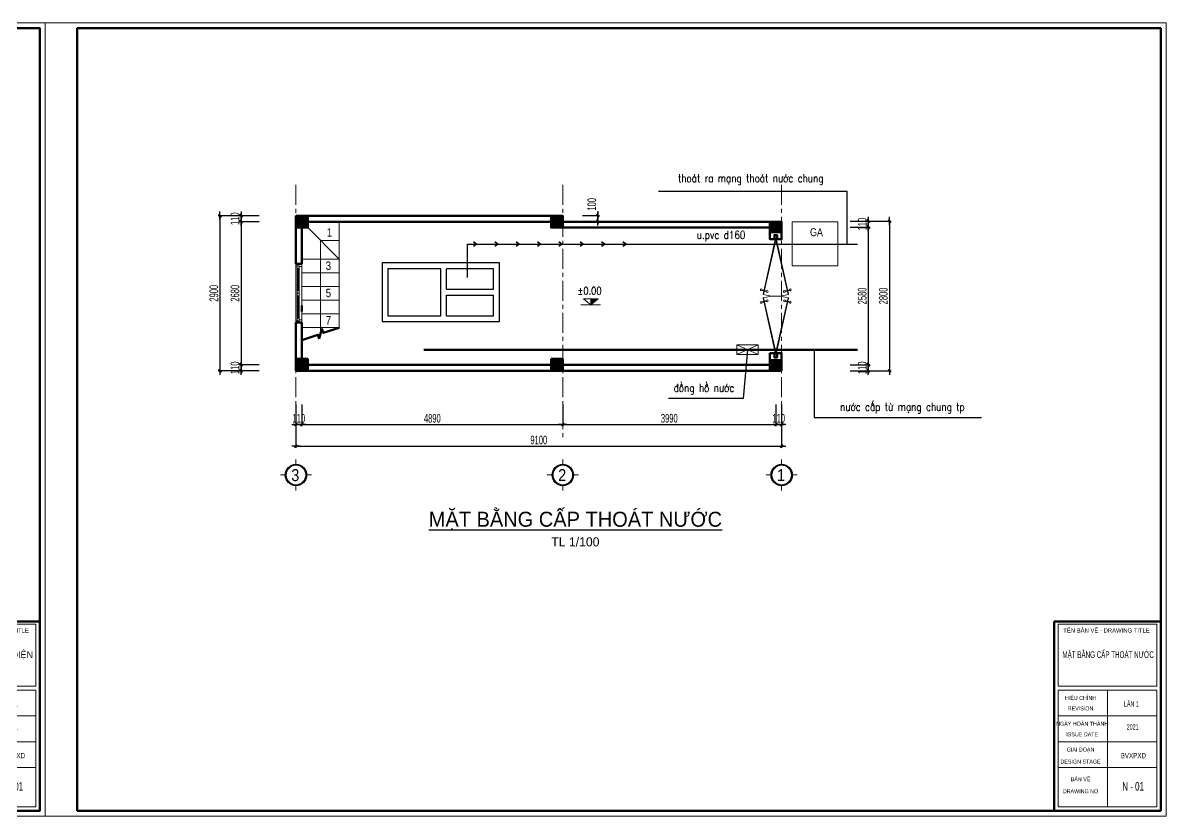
# Model space of a CAD drawing. Header units: millimetres. Extents: x 596422 to 1674380, y -367470 to 58862.
# Drawn here: x 998025 to 1019445, y -74878 to -60028 of the extents above; entities that cross this region are included whole.
import ezdxf
from ezdxf.enums import TextEntityAlignment as Align

# ---------------------------------------------------------------- set-up
doc = ezdxf.new("R2010")
doc.units = ezdxf.units.MM
doc.header["$LTSCALE"] = 600
doc.header["$MEASUREMENT"] = 0
doc.linetypes.add('CENTER', pattern=[2, 1.25, -0.25, 0.25, -0.25])
doc.linetypes.add('HIDDEN', pattern=[0.375, 0.25, -0.125])
doc.layers.get('0').update_dxf_attribs({"lineweight": 0})
doc.layers.get('Defpoints').update_dxf_attribs({"lineweight": 0})
for name, color, linetype, lineweight in [('0.15_Cua', 144, 'Continuous', 15), ('cat1', 30, 'Continuous', 50), ('cat2', 22, 'Continuous', 30), ('cot', 40, 'Continuous', 13), ('dim', 144, 'Continuous', 13), ('EG Dim', 8, 'Continuous', 18), ('EG Net dam2', 6, 'Continuous', 35), ('EG Text2', 7, 'Continuous', 18), ('hatch1', 136, 'Continuous', 9), ('ISO', 33, 'Continuous', 15), ('LC Hatch', 252, 'Continuous', 9), ('LC ISO', 153, 'Continuous', 13), ('LC Net dam3', 1, 'Continuous', 60), ('LC Net thay', 7, 'Continuous', 25), ('LC Text1', 3, 'Continuous', 20), ('LC Text2', 7, 'Continuous', 25), ('manh1', 67, 'Continuous', 13), ('text', 1, 'Continuous', 20), ('thay1', 63, 'Continuous', 18), ('truc', 76, 'CENTER', 9), ('VAT DUNG TV', 253, 'Continuous', 9)]:
    doc.layers.add(name, color=color, linetype=linetype, lineweight=lineweight)
for name, color, linetype in [('font', 41, 'Continuous'), ('Khungten_LCDI', 7, 'Continuous'), ('Kichthuoc', 9, 'Continuous')]:
    doc.layers.add(name, color=color, linetype=linetype)
doc.styles.add('EG 1', font='VHAVANB.TTF')
doc.styles.add('HOATBIF', font='hoatbif.shx', dxfattribs={"width": 0.65})
doc.styles.add('Khungten', font='VHAVAN.TTF', dxfattribs={"width": 0.9, "height": 5000})
doc.styles.add('LC 1', font='VHAVANB.TTF')
doc.styles.add('LC 3', font='vnsimli.shx', dxfattribs={"width": 0.75})
doc.styles.add('style1', font='VHARIALN.TTF')
doc.styles.add('T1', font='Vnsimli.shx', dxfattribs={"width": 0.8})
doc.styles.add('T2', font='VHARIAL.TTF', dxfattribs={"width": 0.8})
doc.styles.add('Title', font='VHAVAN.TTF', dxfattribs={"width": 0.8})
doc.dimstyles.new('1-100', dxfattribs={"dimscale": 300, "dimtxt": 1.2, "dimasz": 0.25, "dimexe": 0.5, "dimexo": 0, "dimgap": 0.3, "dimtad": 1, "dimdec": 0, "dimzin": 0, "dimdsep": 46, "dimtxsty": 'HOATBIF', "dimblk1": 'DOT', "dimblk2": 'DOT', "dimsah": 1, "dimcen": -1, "dimdle": 1, "dimclrd": 256, "dimclre": 256, "dimclrt": 4, "dimadec": 3, "dimazin": 2, "dimtfac": 0.333333, "dimtdec": 0, "dimtix": 1, "dimtmove": 2, "dimatfit": 3, "dimldrblk": 'DOT', "dimfxl": 1, "dimtvp": 0.833333, "dimtolj": 1, "dimtzin": 0, "dimarcsym": 0})
doc.dimstyles.new('1-100(1-70)', dxfattribs={"dimscale": 70, "dimtxt": 2.5, "dimasz": 0.35, "dimexe": 0.5, "dimexo": 0, "dimgap": 0.8, "dimtad": 1, "dimdec": 0, "dimzin": 0, "dimdsep": 46, "dimtxsty": 'HOATBIF', "dimblk1": 'DOT', "dimblk2": 'DOT', "dimsah": 1, "dimcen": -1, "dimdle": 1, "dimclrd": 256, "dimclre": 256, "dimclrt": 4, "dimadec": 3, "dimazin": 2, "dimtfac": 0.333333, "dimtdec": 0, "dimtix": 1, "dimtmove": 2, "dimatfit": 3, "dimldrblk": 'DOT', "dimfxl": 1, "dimtvp": 0.833333, "dimtolj": 1, "dimtzin": 0, "dimarcsym": 0})

# ---------------------------------------------------------------- blocks, each defined once
blk = doc.blocks.new('LCDI-new')
at = {"layer": 'Defpoints', "lineweight": 0}
blk.add_lwpolyline([(-1626044.71, 488105.01), (-1626044.71, 488402.01), (-1625624.71, 488402.01), (-1625624.71, 488105.01)], close=True, dxfattribs=at)
at = {"layer": 'Khungten_LCDI', "color": 5, "lineweight": 25}
blk.add_line((-1625626.71, 488107.01), (-1625626.71, 488400.01), dxfattribs=at)
at = {"layer": 'Khungten_LCDI', "color": 5, "lineweight": 60}
for p, q in [((-1625666.71, 488177.85), (-1625666.71, 488107.01)), ((-1625626.71, 488177.85), (-1625666.71, 488177.85))]:
    blk.add_line(p, q, dxfattribs=at)
at = {"layer": 'Khungten_LCDI', "color": 9, "lineweight": 15}
for p, q in [((-1625646.71, 488152.18), (-1625646.71, 488108.51)), ((-1625628.21, 488142.51), (-1625665.21, 488142.51)), ((-1625628.21, 488132.84), (-1625665.21, 488132.84)), ((-1625628.21, 488123.18), (-1625665.21, 488123.18))]:
    blk.add_line(p, q, dxfattribs=at)
at = {"layer": 'Khungten_LCDI', "color": 5, "lineweight": 60}
blk.add_lwpolyline([(-1626032.71, 488107.01), (-1626032.71, 488400.01), (-1625626.71, 488400.01), (-1625626.71, 488107.01)], close=True, dxfattribs=at)
at = {"layer": 'Khungten_LCDI', "color": 9, "lineweight": 15}
for points in [[(-1625665.21, 488153.68), (-1625628.21, 488153.68), (-1625628.21, 488176.84), (-1625665.21, 488176.84)], [(-1625665.21, 488108.51), (-1625628.21, 488108.51), (-1625628.21, 488152.18), (-1625665.21, 488152.18)]]:
    blk.add_lwpolyline(points, close=True, dxfattribs=at)
at = {"color": 7, "style": 'Khungten'}
blk.add_text('tªn b¶n vÏ - drawing title', height=1.6, dxfattribs=at).set_placement((-1625647.05, 488173.74), align=Align.CENTER)
at = {"color": 7}
for s, height, style, width, p in [('hiÖu chØnh', 1.5, 'Khungten', 0.8, (-1625656.79, 488148.52)), ('revision', 1.5, 'Khungten', 0.8, (-1625656.79, 488144.6)), ('ngµy hoµn thµnh', 1.5, 'Khungten', 0.8, (-1625656.17, 488138.85)), ('issue date', 1.5, 'Khungten', 0.8, (-1625656.17, 488134.89)), ('giai ®o¹n', 1.5, 'Khungten', 0.8, (-1625656.79, 488129.18)), ('BVxpxd', 2, 'Title', 0.7, (-1625637, 488126.67)), ('design stage', 1.5, 'Khungten', 0.8, (-1625656.79, 488124.68)), ('b¶n vÏ', 1.5, 'Khungten', 0.8, (-1625656.79, 488118.07)), ('drawing nO', 1.5, 'Khungten', 0.8, (-1625656.79, 488113.57))]:
    blk.add_text(s, height=height, dxfattribs=dict(at, style=style, width=width)).set_placement(p, align=Align.CENTER)
at = {"color": 2, "style": 'Title', "width": 1.824646}
for tag, p, p2 in [('TENBANVE1', (-1625663.58, 488164.65), (-1625629.32, 488164.65)), ('TENBANVE2', (-1625663.58, 488157.89), (-1625629.32, 488157.89))]:
    blk.add_attdef(tag, text='', height=2.5, dxfattribs=at).set_placement(p, p2, align=Align.FIT)
at = {"color": 7, "style": 'Khungten', "width": 0.8}
for tag, p in [('REVISION', (-1625637.72, 488146.05)), ('NGAYHT', (-1625637.25, 488137.42))]:
    blk.add_attdef(tag, text='', height=2, dxfattribs=at).set_placement(p, align=Align.CENTER)
at = {"color": 2, "style": 'Title', "width": 0.7}
blk.add_attdef('SOBANVE', text='', height=2.5, dxfattribs=at).set_placement((-1625637.09, 488114.55), align=Align.CENTER)
blk = doc.blocks.new('TIEUDE1')
at = {"layer": 'EG Text2', "color": 7, "style": 'EG 1'}
blk.add_attdef('TIªU§Ò', text='', height=5, dxfattribs=at).set_placement((0, 0), align=Align.BOTTOM_CENTER)
blk.add_attdef('TL', text='', height=3, dxfattribs=at).set_placement((0, -2), align=Align.TOP_CENTER)
blk = doc.blocks.new('TTRUC')
at = {"layer": 'ISO'}
for p, q in [((0, 6.37), (0, 10.13)), ((-6.37, 0), (-10.13, 0)), ((6.37, 0), (10.13, 0)), ((0, -6.37), (0, -10.13))]:
    blk.add_line(p, q, dxfattribs=at)
blk.add_circle((0, 0), 6.37, dxfattribs=at)
at = {"layer": 'Kichthuoc'}
blk.add_circle((0, 0), 6.95, dxfattribs=at)
blk = doc.blocks.new('DOT')
at = {"layer": 'Kichthuoc'}
blk.add_line((-3, 0), (3, 0), dxfattribs=at)
at = {"layer": 'Kichthuoc', "color": 4}
blk.add_line((-1, -1), (1, 1), dxfattribs=at)
blk.add_lwpolyline([(0.5, 1), (-1, -0.5), (-0.5, -1), (1, 0.5)], close=True, dxfattribs=at)
blk = doc.blocks.new('*D827')
at = {"layer": 'Defpoints', "color": 0, "transparency": 16777216}
for p in [(1008141, -67174), (1012131, -67173), (1012131, -67545)]:
    blk.add_point(p, dxfattribs=at)
at = {"layer": 'EG Dim', "lineweight": -2, "transparency": 16777216}
for p, q in [((1008141, -67174), (1008141, -67578)), ((1012131, -67173), (1012131, -67578)), ((1008167, -67545), (1012105, -67545))]:
    blk.add_line(p, q, dxfattribs=at)
at = {"layer": 'EG Dim', "lineweight": -2, "transparency": 16777216, "xscale": 26, "yscale": 26, "zscale": 26, "rotation": 180}
blk.add_blockref('DOT', (1008141, -67545), dxfattribs=at)
at = {"layer": 'EG Dim', "lineweight": -2, "transparency": 16777216, "xscale": 26, "yscale": 26, "zscale": 26}
blk.add_blockref('DOT', (1012131, -67545), dxfattribs=at)
at = {"layer": 'EG Dim', "color": 4, "transparency": 16777216, "insert": (1010136, -67431), "char_height": 162.5, "attachment_point": 5, "style": 'HOATBIF'}
blk.add_mtext('\\A1;3990', dxfattribs=at)
blk = doc.blocks.new('_Dot')
at = {"color": 0, "linetype": 'ByBlock', "lineweight": -2}
blk.add_line((-0.5, 0), (-1, 0), dxfattribs=at)
at = {"color": 0, "linetype": 'ByBlock', "const_width": 0.5}
blk.add_lwpolyline([(-0.25, 0, 1), (0.25, 0, 1)], format="xyb", close=True, dxfattribs=at)
blk = doc.blocks.new('*D828')
at = {"layer": 'Defpoints', "color": 0, "transparency": 16777216}
for p in [(1003141, -67174), (1012241, -67173), (1012241, -67952)]:
    blk.add_point(p, dxfattribs=at)
at = {"layer": 'EG Dim', "lineweight": -2, "transparency": 16777216}
for p, q in [((1003141, -67174), (1003141, -67984)), ((1012241, -67173), (1012241, -67984)), ((1003167, -67952), (1012215, -67952))]:
    blk.add_line(p, q, dxfattribs=at)
at = {"layer": 'EG Dim', "lineweight": -2, "transparency": 16777216, "xscale": 26, "yscale": 26, "zscale": 26, "rotation": 180}
blk.add_blockref('DOT', (1003141, -67952), dxfattribs=at)
at = {"layer": 'EG Dim', "lineweight": -2, "transparency": 16777216, "xscale": 26, "yscale": 26, "zscale": 26}
blk.add_blockref('DOT', (1012241, -67952), dxfattribs=at)
at = {"layer": 'EG Dim', "color": 4, "transparency": 16777216, "insert": (1007691, -67838), "char_height": 162.5, "attachment_point": 5, "style": 'HOATBIF'}
blk.add_mtext('\\A1;9100', dxfattribs=at)
blk = doc.blocks.new('*D829')
at = {"layer": 'Defpoints', "color": 0, "transparency": 16777216}
for p in [(1002452, -63750), (1002112, -66430), (1002452, -66430)]:
    blk.add_point(p, dxfattribs=at)
at = {"layer": 'EG Dim', "lineweight": -2, "transparency": 16777216}
for p, q in [((1002452, -63750), (1002080, -63750)), ((1002112, -63776), (1002112, -66404)), ((1002452, -66430), (1002080, -66430))]:
    blk.add_line(p, q, dxfattribs=at)
at = {"layer": 'EG Dim', "lineweight": -2, "transparency": 16777216, "xscale": 26, "yscale": 26, "zscale": 26}
for p, rotation in [((1002112, -63750), 90), ((1002112, -66430), 270)]:
    blk.add_blockref('DOT', p, dxfattribs=dict(at, rotation=rotation))
at = {"layer": 'EG Dim', "color": 4, "transparency": 16777216, "insert": (1001999, -65090), "char_height": 162.5, "attachment_point": 5, "rotation": 90, "style": 'HOATBIF'}
blk.add_mtext('\\A1;2680', dxfattribs=at)
blk = doc.blocks.new('*D830')
at = {"layer": 'Defpoints', "color": 0, "transparency": 16777216}
for p in [(1002112, -66540), (1002452, -66430), (1002452, -66540)]:
    blk.add_point(p, dxfattribs=at)
at = {"layer": 'EG Dim', "lineweight": -2, "transparency": 16777216}
for p, q in [((1002112, -66404), (1002112, -66378)), ((1002452, -66430), (1002080, -66430)), ((1002452, -66540), (1002080, -66540)), ((1002112, -66430), (1002112, -66540)), ((1002112, -66566), (1002112, -66592))]:
    blk.add_line(p, q, dxfattribs=at)
at = {"layer": 'EG Dim', "lineweight": -2, "transparency": 16777216, "xscale": 26, "yscale": 26, "zscale": 26}
for p, rotation in [((1002112, -66430), 270), ((1002112, -66540), 90)]:
    blk.add_blockref('DOT', p, dxfattribs=dict(at, rotation=rotation))
at = {"layer": 'EG Dim', "color": 4, "transparency": 16777216, "insert": (1001999, -66485), "char_height": 162.5, "attachment_point": 5, "rotation": 90, "style": 'HOATBIF'}
blk.add_mtext('\\A1;110', dxfattribs=at)
blk = doc.blocks.new('*D831')
at = {"layer": 'Defpoints', "color": 0, "transparency": 16777216}
for p in [(1002112, -63750), (1002452, -63640), (1002452, -63750)]:
    blk.add_point(p, dxfattribs=at)
at = {"layer": 'EG Dim', "lineweight": -2, "transparency": 16777216}
for p, q in [((1002112, -63614), (1002112, -63588)), ((1002452, -63640), (1002080, -63640)), ((1002452, -63750), (1002080, -63750)), ((1002112, -63640), (1002112, -63750)), ((1002112, -63776), (1002112, -63802))]:
    blk.add_line(p, q, dxfattribs=at)
at = {"layer": 'EG Dim', "lineweight": -2, "transparency": 16777216, "xscale": 26, "yscale": 26, "zscale": 26}
for p, rotation in [((1002112, -63640), 270), ((1002112, -63750), 90)]:
    blk.add_blockref('DOT', p, dxfattribs=dict(at, rotation=rotation))
at = {"layer": 'EG Dim', "color": 4, "transparency": 16777216, "insert": (1001999, -63695), "char_height": 162.5, "attachment_point": 5, "rotation": 90, "style": 'HOATBIF'}
blk.add_mtext('\\A1;110', dxfattribs=at)
blk = doc.blocks.new('*D832')
at = {"layer": 'Defpoints', "color": 0, "transparency": 16777216}
for p in [(1002452, -63640), (1001718, -66540), (1002452, -66540)]:
    blk.add_point(p, dxfattribs=at)
at = {"layer": 'EG Dim', "lineweight": -2, "transparency": 16777216}
for p, q in [((1002452, -63640), (1001685, -63640)), ((1001718, -63666), (1001718, -66514)), ((1002452, -66540), (1001685, -66540))]:
    blk.add_line(p, q, dxfattribs=at)
at = {"layer": 'EG Dim', "lineweight": -2, "transparency": 16777216, "xscale": 26, "yscale": 26, "zscale": 26}
for p, rotation in [((1001718, -63640), 90), ((1001718, -66540), 270)]:
    blk.add_blockref('DOT', p, dxfattribs=dict(at, rotation=rotation))
at = {"layer": 'EG Dim', "color": 4, "transparency": 16777216, "insert": (1001604, -65090), "char_height": 162.5, "attachment_point": 5, "rotation": 90, "style": 'HOATBIF'}
blk.add_mtext('\\A1;2900', dxfattribs=at)
blk = doc.blocks.new('*D833')
at = {"layer": 'Defpoints', "color": 0, "transparency": 16777216}
for p in [(1003141, -67174), (1003251, -67174), (1003251, -67546)]:
    blk.add_point(p, dxfattribs=at)
at = {"layer": 'EG Dim', "lineweight": -2, "transparency": 16777216}
for p, q in [((1003141, -67174), (1003141, -67578)), ((1003251, -67174), (1003251, -67578)), ((1003115, -67546), (1003089, -67546)), ((1003141, -67546), (1003251, -67546)), ((1003277, -67546), (1003303, -67546))]:
    blk.add_line(p, q, dxfattribs=at)
at = {"layer": 'EG Dim', "lineweight": -2, "transparency": 16777216, "xscale": 26, "yscale": 26, "zscale": 26}
blk.add_blockref('DOT', (1003141, -67546), dxfattribs=at)
at = {"layer": 'EG Dim', "lineweight": -2, "transparency": 16777216, "xscale": 26, "yscale": 26, "zscale": 26, "rotation": 180}
blk.add_blockref('DOT', (1003251, -67546), dxfattribs=at)
at = {"layer": 'EG Dim', "color": 4, "transparency": 16777216, "insert": (1003196, -67432), "char_height": 162.5, "attachment_point": 5, "style": 'HOATBIF'}
blk.add_mtext('\\A1;110', dxfattribs=at)
blk = doc.blocks.new('*D834')
at = {"layer": 'Defpoints', "color": 0, "transparency": 16777216}
for p in [(1012131, -67173), (1012241, -67173), (1012241, -67545)]:
    blk.add_point(p, dxfattribs=at)
at = {"layer": 'EG Dim', "lineweight": -2, "transparency": 16777216}
for p, q in [((1012131, -67173), (1012131, -67577)), ((1012241, -67173), (1012241, -67577)), ((1012105, -67545), (1012079, -67545)), ((1012131, -67545), (1012241, -67545)), ((1012267, -67545), (1012293, -67545))]:
    blk.add_line(p, q, dxfattribs=at)
at = {"layer": 'EG Dim', "lineweight": -2, "transparency": 16777216, "xscale": 26, "yscale": 26, "zscale": 26}
blk.add_blockref('DOT', (1012131, -67545), dxfattribs=at)
at = {"layer": 'EG Dim', "lineweight": -2, "transparency": 16777216, "xscale": 26, "yscale": 26, "zscale": 26, "rotation": 180}
blk.add_blockref('DOT', (1012241, -67545), dxfattribs=at)
at = {"layer": 'EG Dim', "color": 4, "transparency": 16777216, "insert": (1012186, -67431), "char_height": 162.5, "attachment_point": 5, "style": 'HOATBIF'}
blk.add_mtext('\\A1;110', dxfattribs=at)
blk = doc.blocks.new('*D835')
at = {"layer": 'Defpoints', "color": 0, "transparency": 16777216}
for p in [(1013525, -63850), (1013525, -66430), (1013865, -66430)]:
    blk.add_point(p, dxfattribs=at)
at = {"layer": 'EG Dim', "lineweight": -2, "transparency": 16777216}
for p, q in [((1013525, -63850), (1013898, -63850)), ((1013865, -63876), (1013865, -66404)), ((1013525, -66430), (1013898, -66430))]:
    blk.add_line(p, q, dxfattribs=at)
at = {"layer": 'EG Dim', "lineweight": -2, "transparency": 16777216, "xscale": 26, "yscale": 26, "zscale": 26}
for p, rotation in [((1013865, -63850), 90), ((1013865, -66430), 270)]:
    blk.add_blockref('DOT', p, dxfattribs=dict(at, rotation=rotation))
at = {"layer": 'EG Dim', "color": 4, "transparency": 16777216, "insert": (1013751, -65140), "char_height": 162.5, "attachment_point": 5, "rotation": 90, "style": 'HOATBIF'}
blk.add_mtext('\\A1;2580', dxfattribs=at)
blk = doc.blocks.new('*D836')
at = {"layer": 'Defpoints', "color": 0, "transparency": 16777216}
for p in [(1013525, -66430), (1013525, -66540), (1013865, -66540)]:
    blk.add_point(p, dxfattribs=at)
at = {"layer": 'EG Dim', "lineweight": -2, "transparency": 16777216}
for p, q in [((1013865, -66404), (1013865, -66378)), ((1013525, -66430), (1013898, -66430)), ((1013525, -66540), (1013898, -66540)), ((1013865, -66430), (1013865, -66540)), ((1013865, -66566), (1013865, -66592))]:
    blk.add_line(p, q, dxfattribs=at)
at = {"layer": 'EG Dim', "lineweight": -2, "transparency": 16777216, "xscale": 26, "yscale": 26, "zscale": 26}
for p, rotation in [((1013865, -66430), 270), ((1013865, -66540), 90)]:
    blk.add_blockref('DOT', p, dxfattribs=dict(at, rotation=rotation))
at = {"layer": 'EG Dim', "color": 4, "transparency": 16777216, "insert": (1013751, -66485), "char_height": 162.5, "attachment_point": 5, "rotation": 90, "style": 'HOATBIF'}
blk.add_mtext('\\A1;110', dxfattribs=at)
blk = doc.blocks.new('*D837')
at = {"layer": 'Defpoints', "color": 0, "transparency": 16777216}
for p in [(1013525, -63740), (1013525, -63850), (1013865, -63850)]:
    blk.add_point(p, dxfattribs=at)
at = {"layer": 'EG Dim', "lineweight": -2, "transparency": 16777216}
for p, q in [((1013525, -63740), (1013898, -63740)), ((1013865, -63714), (1013865, -63688)), ((1013865, -63740), (1013865, -63850)), ((1013525, -63850), (1013898, -63850)), ((1013865, -63876), (1013865, -63902))]:
    blk.add_line(p, q, dxfattribs=at)
at = {"layer": 'EG Dim', "lineweight": -2, "transparency": 16777216, "xscale": 26, "yscale": 26, "zscale": 26}
for p, rotation in [((1013865, -63740), 270), ((1013865, -63850), 90)]:
    blk.add_blockref('DOT', p, dxfattribs=dict(at, rotation=rotation))
at = {"layer": 'EG Dim', "color": 4, "transparency": 16777216, "insert": (1013751, -63795), "char_height": 162.5, "attachment_point": 5, "rotation": 90, "style": 'HOATBIF'}
blk.add_mtext('\\A1;110', dxfattribs=at)
blk = doc.blocks.new('*D838')
at = {"layer": 'Defpoints', "color": 0, "transparency": 16777216}
for p in [(1013525, -63740), (1013525, -66540), (1014260, -66540)]:
    blk.add_point(p, dxfattribs=at)
at = {"layer": 'EG Dim', "lineweight": -2, "transparency": 16777216}
for p, q in [((1013525, -63740), (1014292, -63740)), ((1014260, -63766), (1014260, -66514)), ((1013525, -66540), (1014292, -66540))]:
    blk.add_line(p, q, dxfattribs=at)
at = {"layer": 'EG Dim', "lineweight": -2, "transparency": 16777216, "xscale": 26, "yscale": 26, "zscale": 26}
for p, rotation in [((1014260, -63740), 90), ((1014260, -66540), 270)]:
    blk.add_blockref('DOT', p, dxfattribs=dict(at, rotation=rotation))
at = {"layer": 'EG Dim', "color": 4, "transparency": 16777216, "insert": (1014146, -65140), "char_height": 162.5, "attachment_point": 5, "rotation": 90, "style": 'HOATBIF'}
blk.add_mtext('\\A1;2800', dxfattribs=at)
blk = doc.blocks.new('Caodo1')
at = {"layer": 'LC Text1'}
blk.add_hatch(color=256, dxfattribs=at).paths.add_polyline_path([(0, 200), (0, 0), (243, 200)])
for p, q in [((324, 0), (-324, 0)), ((0, 0), (0, 200))]:
    blk.add_line(p, q, dxfattribs=at)
blk.add_lwpolyline([(-243, 200), (243, 200), (0, 0), (0, 0)], close=True, dxfattribs=at)
at = {"layer": 'LC Text1', "style": 'T1', "width": 0.8}
blk.add_attdef('%%P0,00', text='', height=250, dxfattribs=at).set_placement((-39, 460), align=Align.MIDDLE_CENTER)
blk = doc.blocks.new('*D839')
at = {"layer": 'Defpoints', "color": 0, "transparency": 16777216}
for p in [(1008508, -63634), (1008508, -63744), (1008798, -63634)]:
    blk.add_point(p, dxfattribs=at)
at = {"layer": 'EG Dim', "lineweight": -2, "transparency": 16777216}
for p, q in [((1008798, -63608), (1008798, -63582)), ((1008508, -63634), (1008830, -63634)), ((1008508, -63744), (1008830, -63744)), ((1008798, -63744), (1008798, -63634)), ((1008798, -63770), (1008798, -63796))]:
    blk.add_line(p, q, dxfattribs=at)
at = {"layer": 'EG Dim', "lineweight": -2, "transparency": 16777216, "xscale": 26, "yscale": 26, "zscale": 26}
for p, rotation in [((1008798, -63634), 270), ((1008798, -63744), 90)]:
    blk.add_blockref('DOT', p, dxfattribs=dict(at, rotation=rotation))
at = {"layer": 'EG Dim', "color": 4, "transparency": 16777216, "insert": (1008684, -63425), "char_height": 162.5, "attachment_point": 5, "rotation": 90, "style": 'HOATBIF'}
blk.add_mtext('\\A1;100', dxfattribs=at)
blk = doc.blocks.new('*U18')
for p, q in [((35, 0), (1065, 0)), ((50, -110), (1050, -110)), ((610, -20), (1005, -20)), ((610, -60), (1005, -60))]:
    blk.add_line(p, q)
at = {"color": 8, "lineweight": 5}
for p, q in [((95, -20), (490, -20)), ((95, -35), (490, -35)), ((95, -45), (490, -45)), ((95, -60), (490, -60)), ((610, -20), (1005, -20)), ((610, -35), (1005, -35)), ((610, -45), (1005, -45)), ((610, -60), (1005, -60))]:
    blk.add_line(p, q, dxfattribs=at)
for points in [[(0, 0), (35, 0), (35, -60), (50, -60), (50, -110), (0, -110), (0, 0)], [(1100, 0), (1065, 0), (1065, -60), (1050, -60), (1050, -110), (1100, -110), (1100, 0)], [(610, -45), (610, -60), (550, -60), (550, -20), (610, -20), (610, -35), (600, -35), (600, -45), (610, -45)], [(1005, -45), (1005, -60), (1065, -60), (1065, -20), (1005, -20), (1005, -35), (1015, -35), (1015, -45), (1005, -45)]]:
    blk.add_lwpolyline(points)
for points in [[(35, -20), (95, -20), (95, -35), (85, -35), (85, -45), (95, -45), (95, -60), (35, -60)], [(550, -20), (490, -20), (490, -35), (500, -35), (500, -45), (490, -45), (490, -60), (550, -60)]]:
    blk.add_lwpolyline(points, close=True)
for points in [[(95, -29, -0.312187), (102, -35, -0.312187)], [(95, -51, 0.312187), (102, -45, 0.312187)], [(490, -29, 0.312187), (483, -35, 0.312187)], [(490, -51, -0.312187), (483, -45, -0.312187)]]:
    blk.add_lwpolyline(points, format="xyb", dxfattribs=at)
for centre, start, end in [((609, -37), 14.2151, 83.5658), ((609, -43), 276.4342, 345.7849), ((1006, -37), 96.4342, 165.7849), ((1006, -43), 194.2151, 263.5658)]:
    blk.add_arc(centre, 8.25, start, end, dxfattribs=at)
blk = doc.blocks.new('*D826')
at = {"layer": 'Defpoints', "color": 0, "transparency": 16777216}
for p in [(1003251, -67174), (1008141, -67174), (1008141, -67546)]:
    blk.add_point(p, dxfattribs=at)
at = {"layer": 'EG Dim', "lineweight": -2, "transparency": 16777216}
for p, q in [((1003251, -67174), (1003251, -67578)), ((1008141, -67174), (1008141, -67578)), ((1003277, -67546), (1008115, -67546))]:
    blk.add_line(p, q, dxfattribs=at)
at = {"layer": 'EG Dim', "lineweight": -2, "transparency": 16777216, "xscale": 26, "yscale": 26, "zscale": 26, "rotation": 180}
blk.add_blockref('DOT', (1003251, -67546), dxfattribs=at)
at = {"layer": 'EG Dim', "lineweight": -2, "transparency": 16777216, "xscale": 26, "yscale": 26, "zscale": 26}
blk.add_blockref('DOT', (1008141, -67546), dxfattribs=at)
at = {"layer": 'EG Dim', "color": 4, "transparency": 16777216, "insert": (1005696, -67432), "char_height": 162.5, "attachment_point": 5, "style": 'HOATBIF'}
blk.add_mtext('\\A1;4890', dxfattribs=at)
blk = doc.blocks.new('cuongluc')
at = {"layer": 'VAT DUNG TV'}
for points in [[(-6, -16), (-6, 0), (-22, 0), (-22, -16)], [(6, 0), (6, -32), (-6, -32), (-6, 0)], [(6, -16), (6, 0), (22, 0), (22, -16)], [(-11, -34), (-271, -1190), (-259, -1194), (1, -38)], [(-6, -16), (-6, -32), (-22, -32), (-22, -16)], [(12, -34), (272, -1190), (261, -1194), (1, -38)], [(-287, -1097), (-291, -1113), (-253, -1123), (-248, -1108)], [(-198, -1122), (-202, -1137), (-241, -1126), (-237, -1111)], [(199, -1122), (204, -1137), (242, -1126), (238, -1111)], [(288, -1097), (292, -1113), (254, -1123), (250, -1108)], [(-287, -1367), (-291, -1351), (-253, -1341), (-249, -1356)], [(-11, -2429), (-271, -1275), (-259, -1271), (1, -2425)], [(-198, -1343), (-203, -1327), (-241, -1338), (-237, -1353)], [(12, -2429), (272, -1275), (261, -1271), (1, -2425)], [(200, -1343), (204, -1327), (243, -1338), (238, -1353)], [(289, -1367), (293, -1351), (254, -1341), (250, -1356)], [(-6, -2448), (-6, -2432), (-22, -2432), (-22, -2448)], [(6, -2464), (6, -2432), (-6, -2432), (-6, -2464)], [(-6, -2448), (-6, -2464), (-22, -2464), (-22, -2448)], [(6, -2448), (6, -2464), (22, -2464), (22, -2448)]]:
    blk.add_lwpolyline(points, close=True, dxfattribs=at)
for centre in [(-308, -1100), (-181, -1134), (182, -1134), (310, -1100), (-309, -1364), (-181, -1330), (183, -1330), (310, -1364)]:
    blk.add_circle(centre, 20, dxfattribs=at)
for centre, radius, start, end in [((1, -323), 909, 253.3848, 286.6152), ((1, -2111), 879, 72.7862, 107.2138)]:
    blk.add_arc(centre, radius, start, end, dxfattribs=at)
blk = doc.blocks.new('*U769')
at = {"layer": 'EG Net dam2'}
for q in [(30, 40), (30, -40)]:
    blk.add_line((-30, 0), q, dxfattribs=at)
blk = doc.blocks.new('*U770')
at = {"layer": 'text', "color": 0, "linetype": 'ByBlock', "lineweight": -2, "transparency": 16777216}
for p in [(-2800, 0), (-2400, 0), (-2000, 0), (-1600, 0), (-1200, 0), (-800, 0), (-400, 0), (0, 0)]:
    blk.add_blockref('*U769', p, dxfattribs=at)
blk = doc.blocks.new('bephot')
at = {"layer": 'LC Net thay', "ltscale": 2}
for p, q in [((110, 1190), (110, 310)), ((1100, 1190), (110, 1190)), ((1100, 310), (1100, 1190)), ((1210, 805), (1210, 1190)), ((2090, 1190), (1210, 1190)), ((2090, 805), (2090, 1190)), ((1210, 805), (2090, 805)), ((1210, 310), (1210, 695)), ((1210, 695), (2090, 695)), ((2090, 310), (2090, 695)), ((110, 310), (1100, 310)), ((1210, 310), (2090, 310))]:
    blk.add_line(p, q, dxfattribs=at)
blk.add_lwpolyline([(0, 200), (2200, 200), (2200, 1300), (0, 1300)], close=True, dxfattribs=at)

msp = doc.modelspace()

# ---------------------------------------------------------------- hatches: boundary and pattern name
at = {"layer": 'cot', "transparency": 33554687}
h = msp.add_hatch(color=256, dxfattribs=at)
h.dxf.hatch_style = 1
h.paths.add_polyline_path([(1003140.6, -63860.4), (1003360.6, -63860.4), (1003360.6, -63640.4), (1003140.6, -63640.4)])
h = msp.add_hatch(color=256, dxfattribs=at)
h.dxf.hatch_style = 1
h.paths.add_polyline_path([(1007920.8, -63859.9), (1008140.8, -63859.9), (1008140.8, -63639.9), (1007920.8, -63639.9)])
h = msp.add_hatch(color=256, dxfattribs=at)
h.dxf.hatch_style = 1
h.paths.add_polyline_path([(1012020.8, -63969.9), (1012240.8, -63969.9), (1012240.8, -63749.9), (1012020.8, -63749.9)])
h = msp.add_hatch(color=256, dxfattribs=at)
h.dxf.hatch_style = 1
h.paths.add_polyline_path([(1003140.8, -66540.3), (1003360.8, -66540.3), (1003360.8, -66320.3), (1003140.8, -66320.3)])
h = msp.add_hatch(color=256, dxfattribs=at)
h.dxf.hatch_style = 1
h.paths.add_polyline_path([(1007921, -66539.9), (1008141, -66539.9), (1008141, -66319.9), (1007921, -66319.9)])
h = msp.add_hatch(color=256, dxfattribs=at)
h.dxf.hatch_style = 1
h.paths.add_polyline_path([(1012021, -66539.9), (1012241, -66539.9), (1012241, -66319.9), (1012021, -66319.9)])

# ---------------------------------------------------------------- linework, layer by layer
at = {"layer": 'cat1'}
for p, q in [((1008140.8, -63639.9), (1003140.8, -63640.3)), ((1003140.8, -63860.3), (1003140.8, -63640.3)), ((1007920.8, -63749.9), (1003360.8, -63750.3)), ((1008140.8, -63749.9), (1012240.8, -63749.5)), ((1008140.8, -63749.9), (1008140.8, -63749.9)), ((1003140.9, -64540.3), (1003140.9, -63860.3)), ((1003250.9, -64540.3), (1003250.8, -63860.3)), ((1008140.8, -63859.9), (1012020.8, -63859.5)), ((1003140.9, -64540.3), (1003250.9, -64540.3)), ((1003251, -65430.3), (1003250.9, -65320.3)), ((1003140.9, -65640.3), (1003251, -65640.3)), ((1003141.1, -66540.3), (1003141, -65640.3)), ((1003251, -66320.3), (1003251, -65640.3)), ((1012241.1, -66539.5), (1003141.1, -66540.3)), ((1003251, -66430.3), (1003251, -66430.3)), ((1007921, -66429.9), (1003361, -66430.3)), ((1012021, -66429.5), (1008141, -66429.9)), ((1012241.1, -66429.5), (1012241, -66429.5))]:
    msp.add_line(p, q, dxfattribs=at)
for points in [[(1003140.8, -63640.3), (1003360.8, -63640.3), (1003360.8, -63860.3), (1003140.8, -63860.3), (1003140.8, -63640.3)], [(1007920.8, -63639.9), (1008140.8, -63639.9), (1008140.8, -63859.9), (1007920.8, -63859.9), (1007920.8, -63639.9)], [(1007920.8, -63639.9), (1007920.8, -63639.9)], [(1012020.8, -63749.5), (1012240.8, -63749.5), (1012240.8, -64079.5), (1012020.8, -64079.5), (1012020.8, -63749.5)], [(1003251, -65966), (1003551.3, -65866.7), (1003573.6, -65934.2), (1003627, -65758.3), (1003651.8, -65833.5), (1003950.9, -65734.6)], [(1003141, -66320.3), (1003361, -66320.3), (1003361, -66540.3), (1003141, -66540.3), (1003141, -66320.3)], [(1007921, -66319.9), (1008141, -66319.9), (1008141, -66539.9), (1007921, -66539.9), (1007921, -66319.9)], [(1012021, -66209.4), (1012241, -66209.4), (1012241, -66539.4), (1012021, -66539.4), (1012021, -66209.4)]]:
    msp.add_lwpolyline(points, dxfattribs=at)
for points in [[(1012105.8, -64079.5), (1012155.8, -64079.5), (1012155.8, -63999.5), (1012105.8, -63999.5)], [(1012105.8, -66209.4), (1012155.8, -66209.4), (1012155.8, -66289.4), (1012105.8, -66289.4)]]:
    msp.add_lwpolyline(points, close=True, dxfattribs=at)
at = {"layer": 'cat2', "ltscale": 0.2}
msp.add_lwpolyline([(1006357.6, -64795.2), (1006357.6, -64168.2), (1013661.3, -64168.2)], dxfattribs=at)
at = {"layer": 'hatch1'}
msp.add_lwpolyline([(1003600.3, -65846.2), (1003600.8, -64100.3), (1003950.8, -64100.3)], dxfattribs=at)
at = {"layer": 'LC Net dam3', "linetype": 'HIDDEN', "ltscale": 500}
msp.add_lwpolyline([(1013660.1, -66145.8), (1005540.2, -66145.8)], dxfattribs=at)
at = {"layer": 'manh1'}
for p, q in [((1011804, -66057.5), (1011398.4, -66234)), ((1011804, -66234), (1011398.4, -66057.5))]:
    msp.add_line(p, q, dxfattribs=at)
for points in [[(1013291.3, -64575.3), (1012440.8, -64575.3), (1012440.8, -63749.5), (1013291.3, -63749.5)], [(1011804, -66057.5), (1011398.4, -66057.5), (1011398.4, -66234), (1011804, -66234)]]:
    msp.add_lwpolyline(points, close=True, dxfattribs=at)
at = {"layer": 'thay1'}
for p, q in [((1003950.8, -63750.3), (1003950.9, -65734.6)), ((1003360.8, -63860.3), (1003950.8, -64450.3)), ((1003250.8, -64450.3), (1003950.9, -64450.3)), ((1003250.8, -64706.3), (1003950.8, -64706.3)), ((1003250.8, -64962.3), (1003950.8, -64962.3)), ((1003250.8, -65218.3), (1003950.8, -65218.3)), ((1003250.8, -65474.3), (1003950.8, -65474.3)), ((1003250.8, -65730.3), (1003950.8, -65730.3))]:
    msp.add_line(p, q, dxfattribs=at)
at = {"layer": 'truc', "ltscale": 0.5}
for p, q in [((1003140.7, -63058.3), (1003141.2, -67844.7)), ((1008140.7, -63058.3), (1008141.2, -67844.7)), ((1012240.7, -63058.3), (1012241.2, -67844.7))]:
    msp.add_line(p, q, dxfattribs=at)

# ---------------------------------------------------------------- block references
at = {"layer": '0.15_Cua', "xscale": -1, "rotation": 90}
msp.add_blockref('*U18', (1003140.9, -64540.3), dxfattribs=at)
at = {"layer": 'Kichthuoc'}
ref = msp.add_blockref('LCDI-new', (82279680.2, -24480128.6), dxfattribs=dict(at, xscale=50.00000000005321, yscale=50.00000000005321, zscale=50.00000000005321))
ref.add_attrib('TENBANVE', 'mÆt b»ng cÊp ®iÖn', dxfattribs={"layer": '0', "color": 4, "height": 125, "style": 'Title', "width": 0.984995}).set_placement((996501, -71917.1), (998214.3, -71917.1), align=Align.FIT)
ref.add_attrib('SOBANVE', '® - 01', dxfattribs={"layer": '0', "color": 4, "height": 160, "style": 'Title', "width": 0.7}).set_placement((997825.7, -74401.2), align=Align.CENTER)
ref.add_attrib('TYLE', 'lÇn 1', dxfattribs={"layer": '0', "color": 4, "height": 100, "style": 'Khungten', "width": 0.6}).set_placement((997794.1, -72826.3), align=Align.CENTER)
ref.add_attrib('NGAYHT', '2021', dxfattribs={"layer": '0', "color": 4, "height": 100, "style": 'Khungten', "width": 0.6}).set_placement((997817.7, -73257.8), align=Align.CENTER)
ref = msp.add_blockref('LCDI-new', (82300680.2, -24480128.6), dxfattribs=dict(at, xscale=50.00000000005321, yscale=50.00000000005321, zscale=50.00000000005321))
ref.add_attrib('TENBANVE', 'mÆt b»ng cÊp tho¸t n\xadíc', dxfattribs={"layer": '0', "color": 4, "height": 125, "style": 'Title', "width": 0.699019}).set_placement((1017501, -71917.1), (1019214.3, -71917.1), align=Align.FIT)
ref.add_attrib('SOBANVE', 'n - 01', dxfattribs={"layer": '0', "color": 4, "height": 160, "style": 'Title', "width": 0.7}).set_placement((1018825.7, -74401.2), align=Align.CENTER)
ref.add_attrib('TYLE', 'lÇn 1', dxfattribs={"layer": '0', "color": 4, "height": 100, "style": 'Khungten', "width": 0.6}).set_placement((1018794.1, -72826.3), align=Align.CENTER)
ref.add_attrib('NGAYHT', '2021', dxfattribs={"layer": '0', "color": 4, "height": 100, "style": 'Khungten', "width": 0.6}).set_placement((1018817.7, -73257.8), align=Align.CENTER)
at = {"layer": 'LC Hatch'}
msp.add_blockref('bephot', (1004754.2, -65820), dxfattribs=at)
at = {"layer": 'LC ISO', "xscale": 28.69141044115101, "yscale": 28.69141044115101, "zscale": 28.69141044115101}
for p in [(1003141.2, -68491.6), (1008141.2, -68491.6), (1012241.2, -68491.6)]:
    msp.add_blockref('TTRUC', p, dxfattribs=at)
at = {"layer": 'LC Text1'}
ref = msp.add_blockref('Caodo1', (1008665.1, -65304.9), dxfattribs=dict(at, xscale=0.5693039145164066, yscale=0.5693039145164066, zscale=0.5693039145164066))
ref.add_attrib('%%P0,00', '%%p0.00', dxfattribs={"layer": 'LC Text2', "height": 142.33, "style": 'T1', "width": 0.8}).set_placement((1008642.8, -65043.3), align=Align.MIDDLE_CENTER)
at = {"layer": 'LC Text2'}
ref = msp.add_blockref('TIEUDE1', (1008376.8, -69544.6), dxfattribs=dict(at, xscale=56.93620215211323, yscale=56.93620215211323, zscale=56.93620215211323))
ref.add_attrib('TIªU§Ò', '%%UmÆt b»ng cÊp tho¸t n\xadíc', dxfattribs={"color": 7, "height": 280.377, "style": 'LC 1'}).set_placement((1008376.8, -69544.6), align=Align.BOTTOM_CENTER)
ref.add_attrib('TL', 'TL 1/100', dxfattribs={"color": 7, "height": 170.81, "style": 'LC 1'}).set_placement((1008376.8, -69658.5), align=Align.TOP_CENTER)
at = {"layer": 'text', "rotation": 180}
msp.add_blockref('*U770', (1006495.3, -64168.2), dxfattribs=at)
at = {"layer": 'VAT DUNG TV', "xscale": 0.88, "yscale": 0.88, "zscale": 0.88}
msp.add_blockref('cuongluc', (1012131, -64059.6), dxfattribs=at)

# ---------------------------------------------------------------- texts
at = {"layer": 'font', "style": 'style1'}
for s, p in [('1', (1003718.7, -64031.4)), ('3', (1003698.6, -64651.9)), ('5', (1003698.6, -65163.9)), ('7', (1003698.6, -65675.9))]:
    msp.add_text(s, height=157.9, dxfattribs=at).set_placement(p)
at = {"layer": 'LC Text1', "color": 3, "style": 'LC 3', "width": 0.8}
for s, p in [('tho¸t ra m¹ng tho¸t n\xadíc chung', (1011662.6, -63012.3)), ('u.pvc d160', (1011106.4, -64072.6)), ('®ång hå n\xadíc', (1010785.9, -66936.4)), ('n\xadíc cÊp tõ m¹ng chung tp', (1014503.5, -67292.7))]:
    msp.add_text(s, height=150, dxfattribs=at).set_placement(p, align=Align.CENTER)
at = {"layer": 'LC Text1', "ltscale": 0.2, "style": 'LC 1', "width": 0.9}
for s, p in [('3', (1003129.1, -68674.4)), ('2', (1008129.1, -68674.4)), ('1', (1012229.1, -68674.4))]:
    msp.add_text(s, height=224.7, dxfattribs=at).set_placement(p, align=Align.BOTTOM_CENTER)
at = {"layer": 'LC Text2', "style": 'T2', "width": 0.8}
msp.add_text('GA', height=150, dxfattribs=at).set_placement((1012772.2, -64022.3))

# ---------------------------------------------------------------- dimensions: what is measured, and where the dimension line sits
at = {"layer": 'EG Dim'}
dim = msp.add_linear_dim(base=(1008797.9, -63634.2), p1=(1008508.5, -63744.2), p2=(1008508.5, -63634.2), angle=90, text='100', dimstyle='1-100', override={"dimscale": 65, "dimtxt": 2.5, "dimasz": 0.4, "dimgap": 0.5}, dxfattribs=at)
dim.commit()
dim.dimension.update_dxf_attribs({"geometry": '*D839', "text_midpoint": (1008684.1, -63424.8), "dimtype": 160})
for base, p1, p2, picture, middle in [((1001717.8, -66540.3), (1002452.3, -63640.2), (1002452.3, -66540.3), '*D832', (1001604.1, -65090.3)), ((1002112.4, -63750.3), (1002452.3, -63640.2), (1002452.3, -63750.3), '*D831', (1001998.7, -63695.3)), ((1013865.1, -63850.3), (1013525.2, -63740.2), (1013525.2, -63850.3), '*D837', (1013751.3, -63795.3)), ((1002112.4, -66430.3), (1002452.3, -63750.3), (1002452.3, -66430.3), '*D829', (1001998.7, -65090.3)), ((1014259.7, -66540.3), (1013525.2, -63740.2), (1013525.2, -66540.3), '*D838', (1014145.9, -65140.3)), ((1013865.1, -66430.3), (1013525.2, -63850.3), (1013525.2, -66430.3), '*D835', (1013751.3, -65140.3)), ((1002112.4, -66540.3), (1002452.3, -66430.3), (1002452.3, -66540.3), '*D830', (1001998.7, -66485.3)), ((1013865.1, -66540.3), (1013525.2, -66430.3), (1013525.2, -66540.3), '*D836', (1013751.3, -66485.3))]:
    dim = msp.add_linear_dim(base=base, p1=p1, p2=p2, angle=90, dimstyle='1-100', override={"dimscale": 65, "dimtxt": 2.5, "dimasz": 0.4, "dimgap": 0.5}, dxfattribs=at)
    dim.commit()
    dim.dimension.update_dxf_attribs({"geometry": picture, "text_midpoint": middle})
for base, p1, p2, picture, middle in [((1003251.1, -67545.6), (1003141.1, -67173.9), (1003251.1, -67173.9), '*D833', (1003196.1, -67431.9)), ((1012241.1, -67951.9), (1003141.1, -67173.9), (1012241.1, -67173.5), '*D828', (1007691.1, -67838.1)), ((1008141.1, -67545.6), (1003251.1, -67173.9), (1008141.1, -67173.5), '*D826', (1005696.1, -67431.9)), ((1012131.1, -67545.2), (1008141.1, -67173.6), (1012131.1, -67173.1), '*D827', (1010136.1, -67431.4)), ((1012241.1, -67544.8), (1012131.1, -67173.1), (1012241.1, -67173.1), '*D834', (1012186.1, -67431.1))]:
    dim = msp.add_linear_dim(base=base, p1=p1, p2=p2, dimstyle='1-100', override={"dimscale": 65, "dimtxt": 2.5, "dimasz": 0.4, "dimgap": 0.5}, dxfattribs=at)
    dim.commit()
    dim.dimension.update_dxf_attribs({"geometry": picture, "text_midpoint": middle})

# ---------------------------------------------------------------- leaders
at = {"layer": 'dim'}
for points in [[(1013470.3, -64168.2), (1013470.3, -63182.6), (1009931.8, -63182.6)], [(1011601.2, -66145.8), (1011520.8, -67061.1), (1010122.4, -67061.1)], [(1012847.4, -66145.8), (1012847.4, -67417.5), (1015984.8, -67417.5)]]:
    msp.add_leader(points, dimstyle='1-100(1-70)', dxfattribs=at)

doc.saveas('drawing.dxf')
